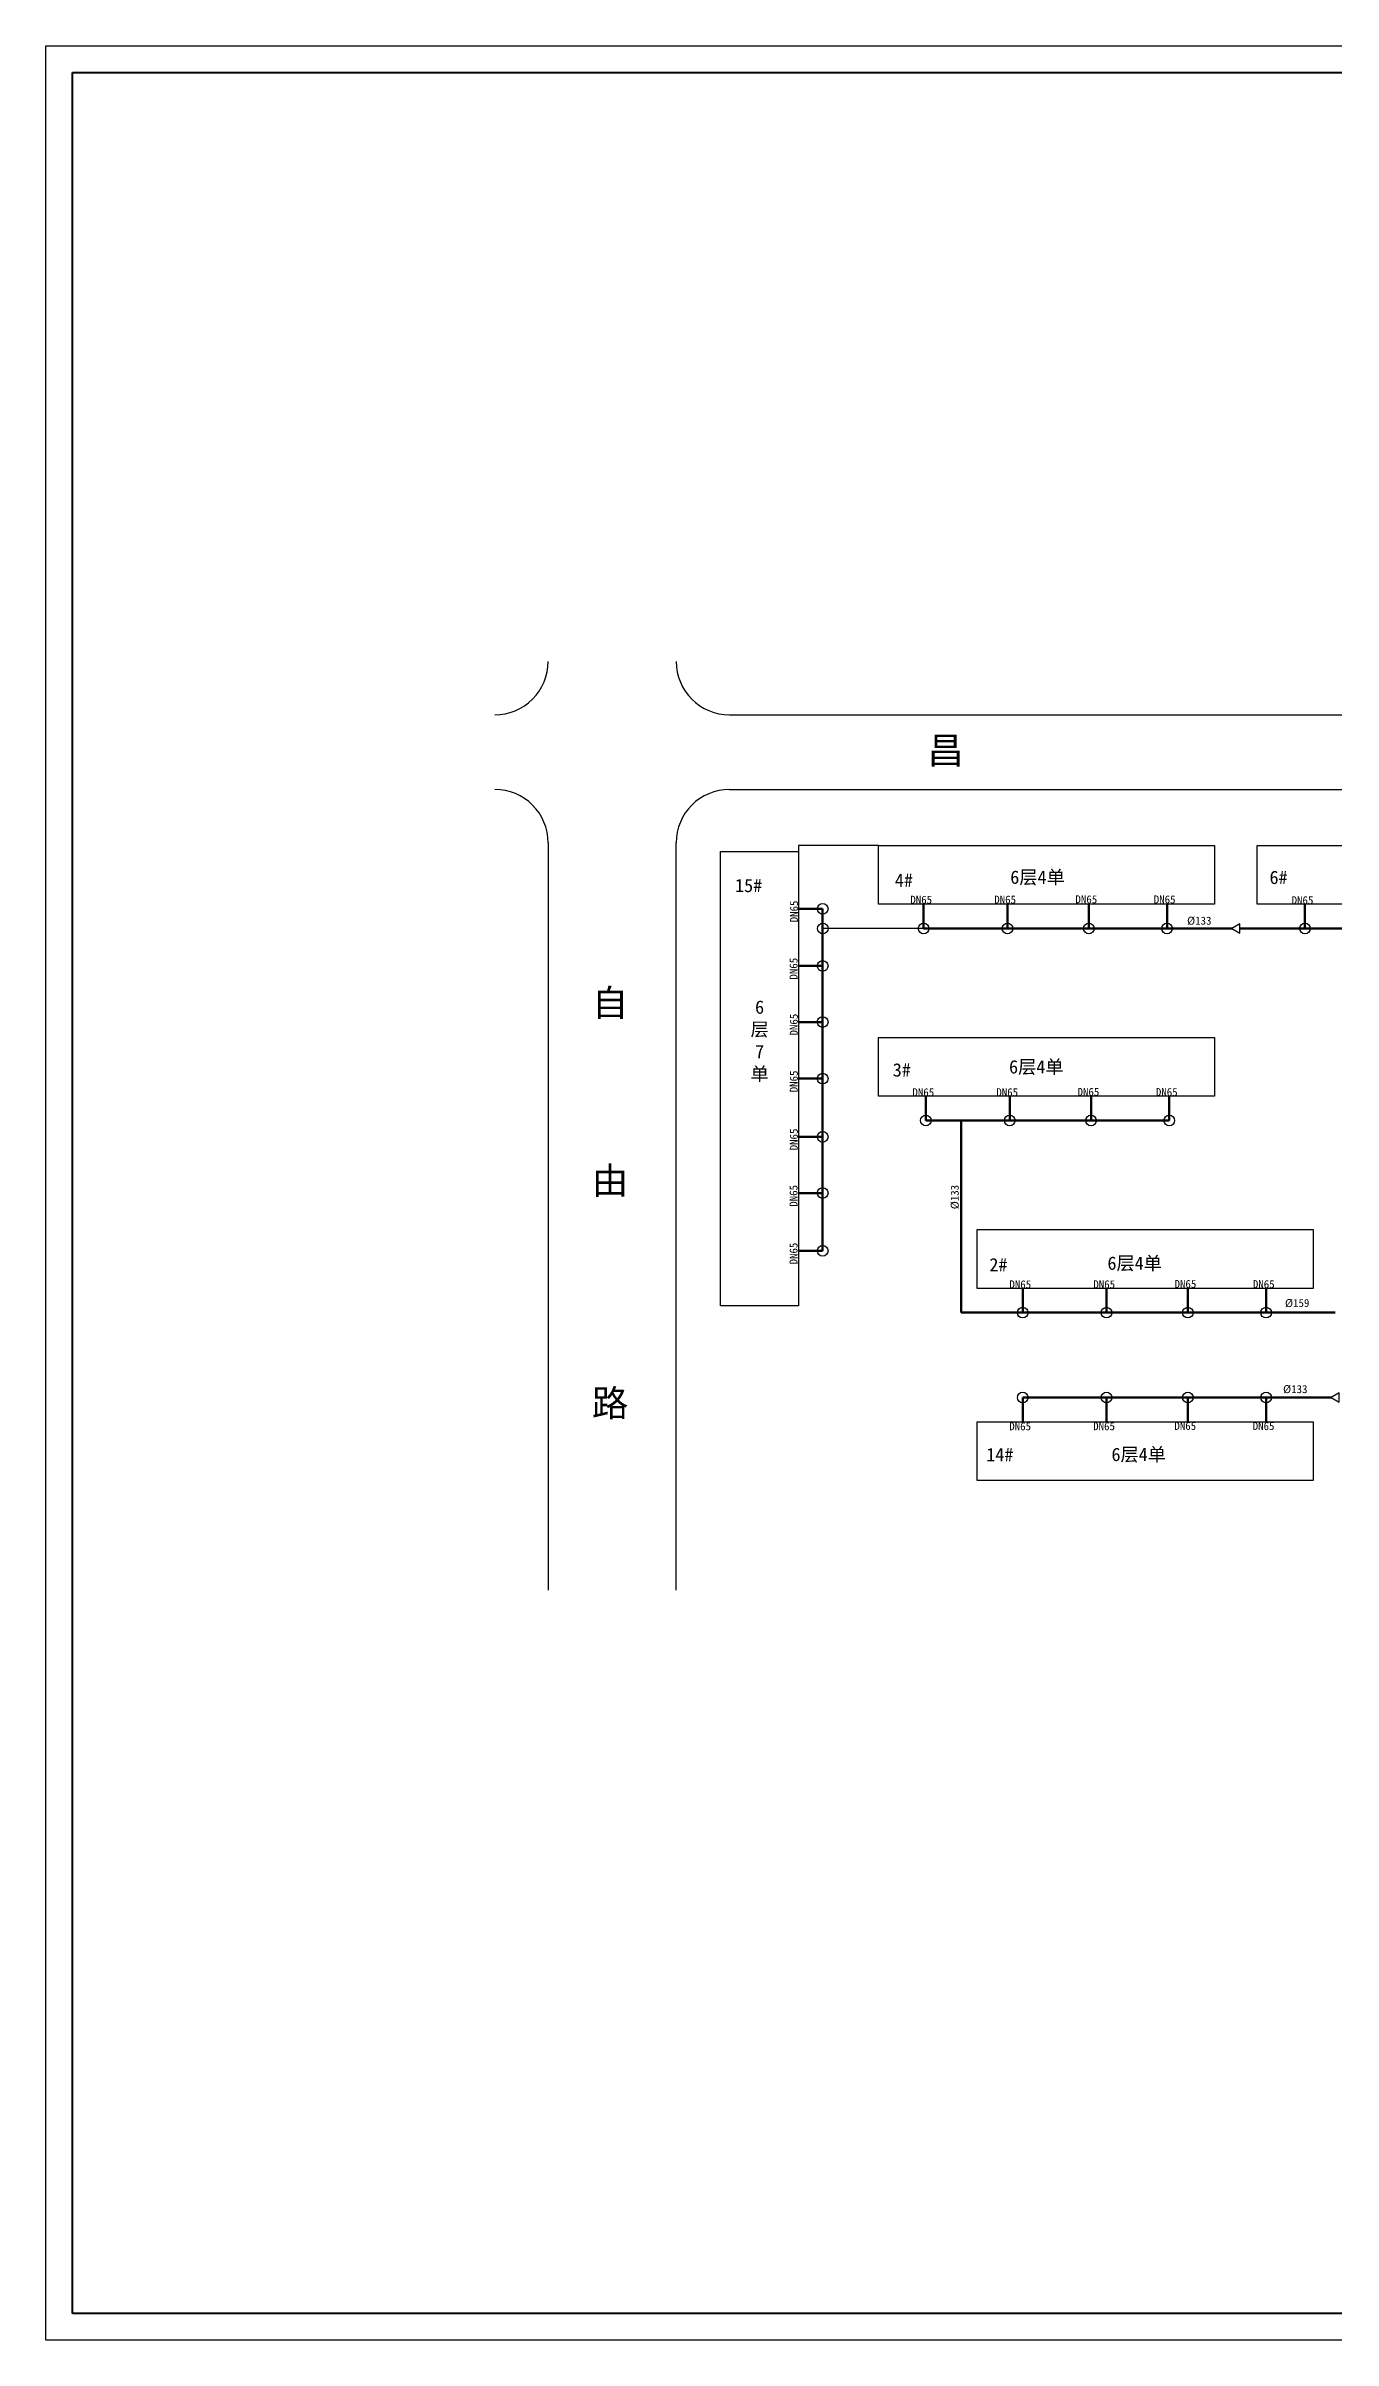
# Model space of a CAD drawing. Header units: millimetres. Extents: x 710 to 1314, y 285 to 715.
# Drawn here: x 710.2 to 951.4, y 285.3 to 715.3 of the extents above; entities that cross this region are included whole.
import ezdxf

# ---------------------------------------------------------------- set-up
doc = ezdxf.new("R2010")
doc.units = ezdxf.units.MM
doc.layers.add('围栏', color=3, linetype='Continuous')
doc.layers.add('边线', color=1, linetype='Continuous')
doc.layers.add('标注', color=7, linetype='Continuous', lineweight=18)
doc.layers.add('管道', color=7, linetype='Continuous', lineweight=50)

msp = doc.modelspace()

# ---------------------------------------------------------------- linework, layer by layer
at = {"lineweight": 40}
for p, q in [((715.18, 290.35), (715.18, 710.35)), ((715.18, 710.35), (1309.18, 710.35)), ((1309.18, 290.35), (715.18, 290.35))]:
    msp.add_line(p, q, dxfattribs=at)
for p, q in [((838.32, 589.98), (1218.92, 589.98)), ((838.32, 575.98), (1218.92, 575.98)), ((804.32, 565.98), (804.32, 425.9)), ((828.32, 425.9), (828.32, 565.98)), ((836.62, 564.38), (851.22, 564.38)), ((836.62, 479.18), (836.62, 564.38)), ((851.22, 564.38), (851.22, 479.18)), ((866.22, 565.48), (929.22, 565.48)), ((866.22, 554.48), (866.22, 565.48)), ((929.22, 565.48), (929.22, 554.48)), ((937.22, 554.48), (937.22, 565.48)), ((937.22, 565.48), (1000.22, 565.48)), ((929.22, 554.48), (866.22, 554.48)), ((1000.22, 554.48), (937.22, 554.48)), ((874.69, 549.93), (855.77, 549.93)), ((866.22, 518.48), (866.22, 529.48)), ((866.22, 529.48), (929.22, 529.48)), ((929.22, 529.48), (929.22, 518.48)), ((929.22, 518.48), (866.22, 518.48)), ((884.72, 493.48), (947.72, 493.48)), ((884.72, 482.48), (884.72, 493.48)), ((947.72, 493.48), (947.72, 482.48)), ((947.72, 482.48), (884.72, 482.48)), ((851.22, 479.18), (836.62, 479.18)), ((884.72, 446.48), (884.72, 457.48)), ((884.72, 457.48), (947.72, 457.48)), ((947.72, 457.48), (947.72, 446.48)), ((947.72, 446.48), (884.72, 446.48))]:
    msp.add_line(p, q)
for points in [[(932.44, 549.93), (933.94, 549.06), (933.94, 550.79)], [(951.06, 462.03), (952.56, 461.16), (952.56, 462.9)]]:
    msp.add_lwpolyline(points, close=True)
for centre in [(855.77, 553.62), (855.81, 549.93), (874.69, 549.93), (890.41, 549.93), (905.66, 549.93), (920.31, 549.93), (946.16, 549.93), (855.77, 542.91), (855.77, 532.39), (855.77, 521.78), (855.77, 510.87), (875.11, 513.93), (890.82, 513.93), (906.07, 513.93), (920.73, 513.93), (855.77, 500.34), (855.77, 489.5), (893.26, 477.93), (908.97, 477.93), (924.22, 477.93), (938.88, 477.93), (893.26, 462.03), (908.97, 462.03), (924.22, 462.03), (938.88, 462.03)]:
    msp.add_circle(centre, 1)
for centre, start, end in [((794.31, 599.98), 270, 0.0259), ((838.32, 599.98), 180, 270), ((794.32, 565.98), 0.0259, 90), ((838.32, 565.98), 90, 180)]:
    msp.add_arc(centre, 10, start, end)
at = {"layer": '围栏'}
for p, q in [((866.22, 565.48), (851.22, 565.48)), ((851.22, 565.48), (851.22, 564.38))]:
    msp.add_line(p, q, dxfattribs=at)
at = {"layer": '管道'}
for p, q in [((851.22, 553.62), (855.77, 553.62)), ((855.77, 489.5), (855.77, 553.62)), ((874.69, 549.93), (874.69, 554.48)), ((890.41, 549.93), (890.41, 554.48)), ((905.66, 549.93), (905.66, 554.48)), ((920.31, 549.93), (920.31, 554.48)), ((946.16, 549.93), (946.16, 554.48)), ((932.44, 549.93), (874.69, 549.93)), ((1001.93, 549.93), (933.94, 549.93)), ((851.22, 542.91), (855.77, 542.91)), ((851.22, 532.39), (855.77, 532.39)), ((851.22, 521.78), (855.77, 521.78)), ((875.11, 513.93), (875.11, 518.48)), ((890.82, 513.93), (890.82, 518.48)), ((906.07, 513.93), (906.07, 518.48)), ((920.73, 513.93), (920.73, 518.48)), ((881.71, 513.93), (875.11, 513.93)), ((881.71, 477.93), (881.71, 513.93)), ((881.71, 513.93), (920.73, 513.93)), ((851.22, 510.87), (855.77, 510.87)), ((851.22, 500.34), (855.77, 500.34)), ((851.22, 489.5), (855.77, 489.5)), ((893.26, 477.93), (893.26, 482.48)), ((908.97, 477.93), (908.97, 482.48)), ((924.22, 477.93), (924.22, 482.48)), ((938.88, 477.93), (938.88, 482.48)), ((951.82, 477.93), (881.71, 477.93)), ((951.06, 462.03), (893.26, 462.03)), ((893.26, 462.03), (893.26, 457.48)), ((908.97, 462.03), (908.97, 457.48)), ((924.22, 462.03), (924.22, 457.48)), ((938.88, 462.03), (938.88, 457.48))]:
    msp.add_line(p, q, dxfattribs=at)
at = {"layer": '边线'}
for p, q in [((710.18, 715.35), (1314.18, 715.35)), ((710.18, 285.35), (710.18, 715.35)), ((1314.18, 285.35), (710.18, 285.35))]:
    msp.add_line(p, q, dxfattribs=at)

# ---------------------------------------------------------------- texts
at = {"layer": '标注'}
for s, insert, char_height, width, attachment_point in [('{\\fSimSun|b0|i0|c134|p54;昌                                          福                                        道}', (875.4, 585.79), 5, 325.7609, 1), ('15#', (839.34, 559.24), 2.5, 10.5058, 1), ('4#', (869.3, 560.21), 2.5, 7.9203, 1), ('6{\\fSimSun|b0|i0|c134|p54;层}4{\\fSimSun|b0|i0|c134|p54;单}', (890.93, 560.79), 2.5, 21.8694, 1), ('6#', (939.52, 560.76), 2.5, 7.9203, 1), ('DN65', (872.2, 556.07), 1.5, 6.3469, 1), ('DN65', (887.93, 556.09), 1.5, 6.2554, 1), ('DN65', (903.15, 556.14), 1.5, 5.2945, 1), ('DN65', (917.83, 556.12), 1.5, 6.2609, 1), ('DN65', (943.66, 555.98), 1.5, 6.3469, 1), ('%%C133', (924.07, 552.14), 1.5, 9.9494, 1), ('{\\fSimSun|b0|i0|c134|p54;自\\P\\P\\P\\P由\\P\\P\\P\\P\\P路}', (812.52, 538.49), 5, 3.374, 1), ('6{\\fSimSun|b0|i0|c134|p54;层}7{\\fSimSun|b0|i0|c134|p54;单}', (843.95, 528.8), 2.5, 1.9504, 5), ('3#', (868.9, 524.67), 2.5, 7.9203, 1), ('6{\\fSimSun|b0|i0|c134|p54;层}4{\\fSimSun|b0|i0|c134|p54;单}', (890.7, 525.25), 2.5, 21.8694, 1), ('DN65', (872.59, 519.98), 1.5, 6.3469, 1), ('DN65', (888.32, 519.99), 1.5, 6.2554, 1), ('DN65', (903.54, 520.05), 1.5, 5.2945, 1), ('DN65', (918.22, 520.02), 1.5, 6.2609, 1), ('2#', (887.01, 488.15), 2.5, 7.9203, 1), ('6{\\fSimSun|b0|i0|c134|p54;层}4{\\fSimSun|b0|i0|c134|p54;单}', (909.14, 488.45), 2.5, 21.8694, 1), ('DN65', (890.77, 483.98), 1.5, 6.3469, 1), ('DN65', (906.5, 483.99), 1.5, 6.2554, 1), ('DN65', (921.72, 484.05), 1.5, 5.2945, 1), ('DN65', (936.4, 484.02), 1.5, 6.2609, 1), ('%%C159', (942.42, 480.47), 1.5, 9.9494, 1), ('%%C133', (942.06, 464.34), 1.5, 9.9494, 1), ('DN65', (890.74, 457.37), 1.5, 6.3469, 1), ('DN65', (906.47, 457.39), 1.5, 6.2554, 1), ('DN65', (921.69, 457.44), 1.5, 5.2945, 1), ('DN65', (936.37, 457.42), 1.5, 6.2609, 1), ('14#', (886.42, 452.57), 2.5, 7.9203, 1), ('6{\\fSimSun|b0|i0|c134|p54;层}4{\\fSimSun|b0|i0|c134|p54;单}', (909.9, 452.6), 2.5, 21.8694, 1)]:
    msp.add_mtext(s, dxfattribs=dict(at, insert=insert, char_height=char_height, width=width, attachment_point=attachment_point))
at = {"layer": '标注', "char_height": 1.5, "attachment_point": 1, "rotation": 90}
for s, insert, width in [('DN65', (849.65, 551.08), 3.133), ('DN65', (849.56, 540.35), 3.133), ('DN65', (849.61, 529.87), 3.133), ('DN65', (849.61, 519.22), 3.133), ('DN65', (849.61, 508.34), 3.133), ('DN65', (849.56, 497.77), 3.133), ('%%C133', (879.77, 497.3), 9.9494), ('DN65', (849.56, 486.96), 3.133)]:
    msp.add_mtext(s, dxfattribs=dict(at, insert=insert, width=width))

doc.saveas('drawing.dxf')
